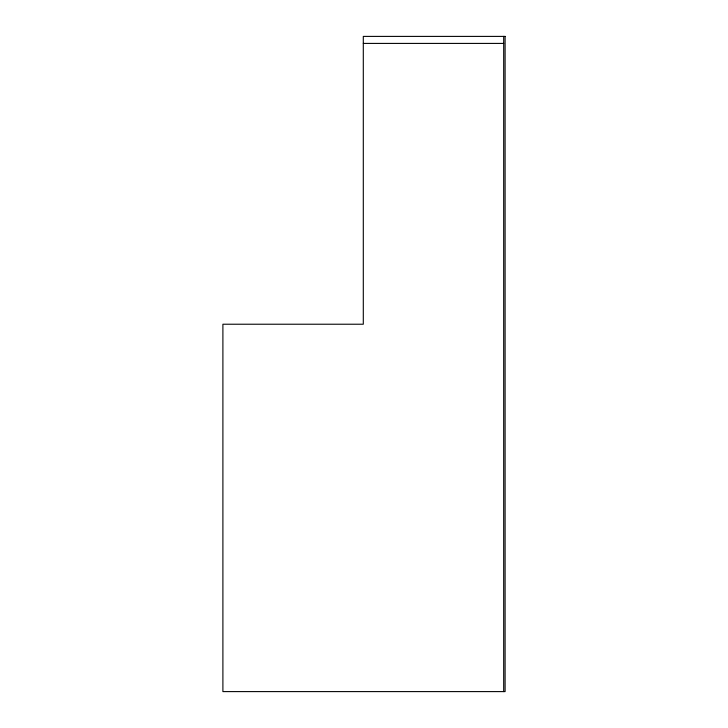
<?xml version="1.0" encoding="UTF-8"?>
<svg xmlns="http://www.w3.org/2000/svg" width="728" height="728" viewBox="0 0 728 728"><rect width="100%" height="100%" fill="white"/><g stroke="black" fill="none" stroke-linecap="round" stroke-linejoin="round"><path stroke-width="1.09" d="M363.299 43.416L503.694 43.416M503.694 36.4L503.694 691.6M505.105 36.4L363.299 36.4L363.299 324.224L222.895 324.224L222.895 691.6L505.105 691.6L505.105 36.4"/></g></svg>
